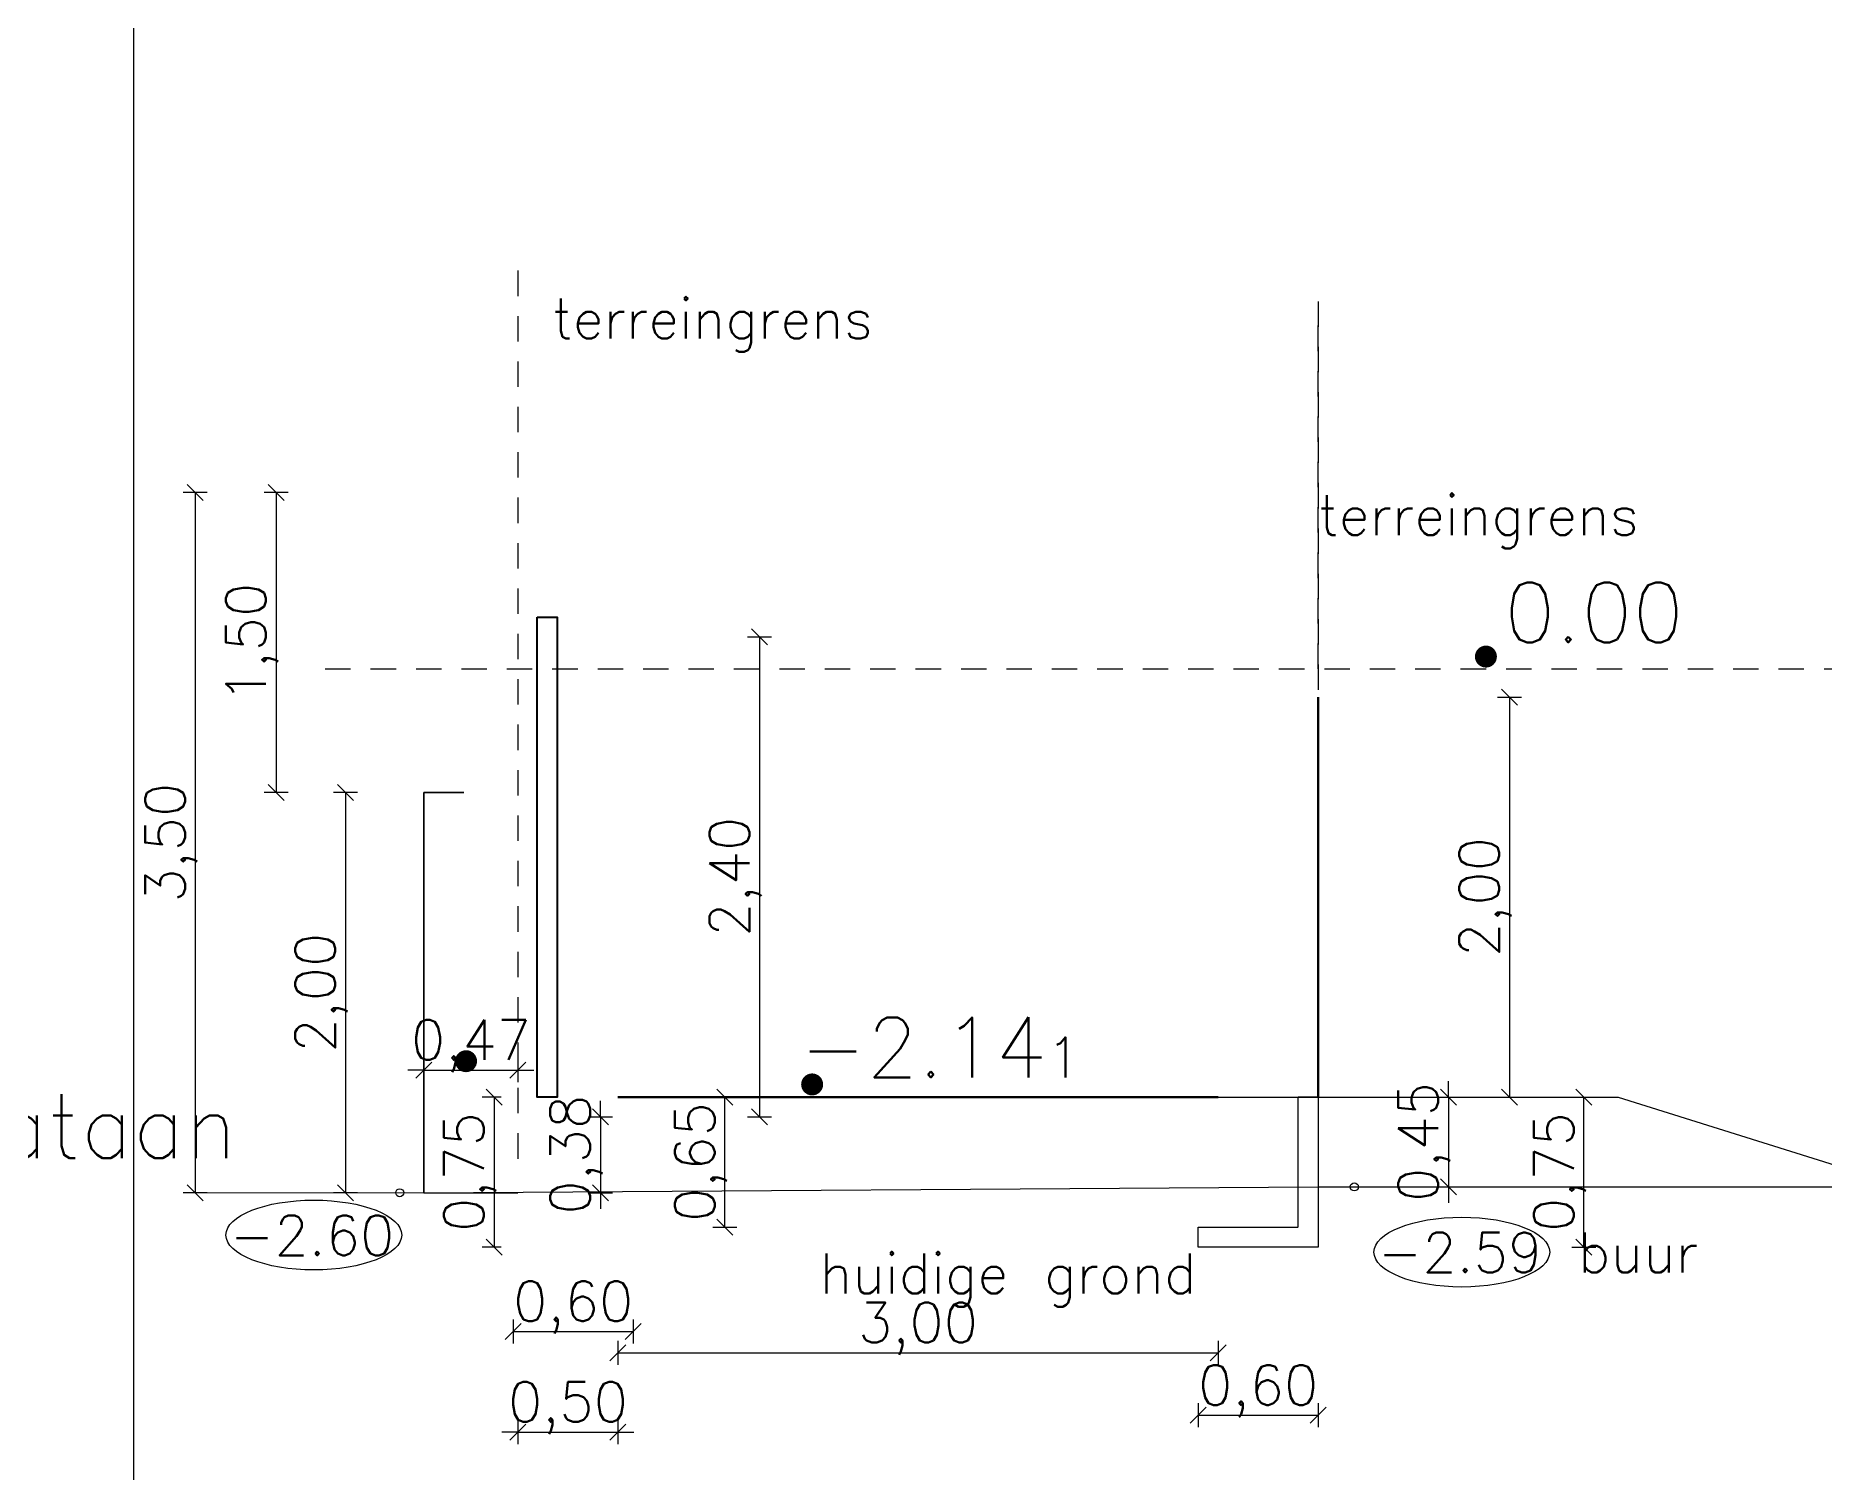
# Model space of a CAD drawing. Header units: millimetres. Extents: x 361 to 21231, y 184 to 1849.
# Drawn here: x 2497.28 to 2506.22, y 460.19 to 467.37 of the extents above; entities that cross this region are included whole.
import ezdxf

# ---------------------------------------------------------------- set-up
doc = ezdxf.new("R2010")
doc.units = ezdxf.units.MM
doc.header["$LTSCALE"] = 0.2
doc.linetypes.add('HIDDEN2', pattern=[4.7625, 3.175, -1.5875])
for name, color, linetype in [('bestaande hoogtepunten', 7, 'Continuous'), ('ontwerp', 7, 'Continuous'), ('terreingrens', 134, 'HIDDEN2')]:
    doc.layers.add(name, color=color, linetype=linetype)
for name, color, linetype, lineweight in [('bomen', 7, 'Continuous', 35), ('klimop op draad', 92, 'Continuous', 50), ('L-elementen', 7, 'Continuous', 30), ('maten', 1, 'Continuous', 18), ('nieuwe hoogtepunten', 154, 'Continuous', 35), ('scherm naast inrit', 160, 'Continuous', 40)]:
    doc.layers.add(name, color=color, linetype=linetype, lineweight=lineweight)
doc.layers.add('huidige grondslag', color=7, linetype='Continuous', lineweight=30, true_color=0x00adad)
doc.styles.get("Standard").update_dxf_attribs({"font": 'txt.shx', "height": 0.2})
doc.dimstyles.new('maat aanduiding voor tuin', dxfattribs={"dimscale": 0.2, "dimtxt": 0.2, "dimasz": 0.4, "dimexe": 0.3, "dimexo": 0.3, "dimgap": 0.02, "dimtad": 1, "dimzin": 1, "dimtxsty": 'Standard', "dimblk": 'OBLIQUE', "dimcen": 0.2, "dimadec": 0, "dimazin": 3, "dimtfac": 1, "dimtix": 1, "dimtmove": 0, "dimatfit": 3, "dimldrblk": 'OBLIQUE', "dimfxl": 0.3, "dimfxlon": 1, "dimarcsym": 1})

# ---------------------------------------------------------------- blocks, each defined once
blk = doc.blocks.new('_Oblique')
at = {"color": 0, "linetype": 'ByBlock', "lineweight": -2}
blk.add_line((-0.5, -0.5), (0.5, 0.5), dxfattribs=at)
blk = doc.blocks.new('*D1711')
at = {"layer": 'Defpoints', "color": 0, "ltscale": 0.2, "transparency": 16777216}
for p in [(2500.1888, 461.2467), (2503.1888, 461.2467), (2503.1888, 460.7886)]:
    blk.add_point(p, dxfattribs=at)
at = {"layer": 'maten', "color": 0, "lineweight": -2, "ltscale": 0.2, "transparency": 16777216}
for p, q in [((2500.1888, 460.8486), (2500.1888, 460.7286)), ((2503.1888, 460.8486), (2503.1888, 460.7286)), ((2500.1888, 460.7886), (2503.1888, 460.7886))]:
    blk.add_line(p, q, dxfattribs=at)
at = {"layer": 'maten', "color": 0, "lineweight": -2, "ltscale": 0.2, "transparency": 16777216, "xscale": 0.08000000000000074, "yscale": 0.08000000000000074, "zscale": 0.08000000000000074, "rotation": 180}
blk.add_blockref('_Oblique', (2500.1888, 460.7886), dxfattribs=at)
at = {"layer": 'maten', "color": 0, "lineweight": -2, "ltscale": 0.2, "transparency": 16777216, "xscale": 0.08000000000000074, "yscale": 0.08000000000000074, "zscale": 0.08000000000000074}
blk.add_blockref('_Oblique', (2503.1888, 460.7886), dxfattribs=at)
at = {"layer": 'maten', "color": 0, "ltscale": 0.2, "transparency": 16777216, "insert": (2501.6888, 460.9092), "char_height": 0.2, "attachment_point": 5}
blk.add_mtext('3,00', dxfattribs=at)
blk = doc.blocks.new('*D1712')
at = {"layer": 'Defpoints', "color": 0, "ltscale": 0.2, "transparency": 16777216}
for p in [(2499.6888, 462.7548), (2500.1888, 462.7548), (2500.1888, 460.3918)]:
    blk.add_point(p, dxfattribs=at)
at = {"layer": 'maten', "color": 0, "lineweight": -2, "ltscale": 0.2, "transparency": 16777216}
for p, q in [((2499.6888, 460.4518), (2499.6888, 460.3318)), ((2500.1888, 460.4518), (2500.1888, 460.3318)), ((2499.6888, 460.3918), (2499.6088, 460.3918)), ((2499.6888, 460.3918), (2500.1888, 460.3918)), ((2500.1888, 460.3918), (2500.2688, 460.3918))]:
    blk.add_line(p, q, dxfattribs=at)
at = {"layer": 'maten', "color": 0, "lineweight": -2, "ltscale": 0.2, "transparency": 16777216, "xscale": 0.08000000000000074, "yscale": 0.08000000000000074, "zscale": 0.08000000000000074}
blk.add_blockref('_Oblique', (2499.6888, 460.3918), dxfattribs=at)
at = {"layer": 'maten', "color": 0, "lineweight": -2, "ltscale": 0.2, "transparency": 16777216, "xscale": 0.08000000000000074, "yscale": 0.08000000000000074, "zscale": 0.08000000000000074, "rotation": 180}
blk.add_blockref('_Oblique', (2500.1888, 460.3918), dxfattribs=at)
at = {"layer": 'maten', "color": 0, "ltscale": 0.2, "transparency": 16777216, "insert": (2499.9388, 460.5125), "char_height": 0.2, "attachment_point": 5}
blk.add_mtext('0,50', dxfattribs=at)
blk = doc.blocks.new('*D1713')
at = {"layer": 'Defpoints', "color": 0, "ltscale": 0.2, "transparency": 16777216}
for p in [(2503.0888, 461.3168), (2503.6888, 461.3168), (2503.6888, 460.4758)]:
    blk.add_point(p, dxfattribs=at)
at = {"layer": 'maten', "color": 0, "lineweight": -2, "ltscale": 0.2, "transparency": 16777216}
for p, q in [((2503.0888, 460.5358), (2503.0888, 460.4158)), ((2503.6888, 460.5358), (2503.6888, 460.4158)), ((2503.0888, 460.4758), (2503.6888, 460.4758))]:
    blk.add_line(p, q, dxfattribs=at)
at = {"layer": 'maten', "color": 0, "lineweight": -2, "ltscale": 0.2, "transparency": 16777216, "xscale": 0.08000000000000074, "yscale": 0.08000000000000074, "zscale": 0.08000000000000074, "rotation": 180}
blk.add_blockref('_Oblique', (2503.0888, 460.4758), dxfattribs=at)
at = {"layer": 'maten', "color": 0, "lineweight": -2, "ltscale": 0.2, "transparency": 16777216, "xscale": 0.08000000000000074, "yscale": 0.08000000000000074, "zscale": 0.08000000000000074}
blk.add_blockref('_Oblique', (2503.6888, 460.4758), dxfattribs=at)
at = {"layer": 'maten', "color": 0, "ltscale": 0.2, "transparency": 16777216, "insert": (2503.3888, 460.5965), "char_height": 0.2, "attachment_point": 5}
blk.add_mtext('0,60', dxfattribs=at)
blk = doc.blocks.new('*D1840')
at = {"layer": 'Defpoints', "color": 0, "ltscale": 0.2, "transparency": 16777216}
for p in [(2499.6888, 464.1887), (2499.6888, 462.2016), (2499.2188, 461.5887)]:
    blk.add_point(p, dxfattribs=at)
at = {"layer": 'maten', "color": 0, "lineweight": -2, "ltscale": 0.2, "transparency": 16777216}
for p, q in [((2499.2188, 462.1416), (2499.2188, 462.2616)), ((2499.6888, 462.2616), (2499.6888, 462.1416)), ((2499.2188, 462.2016), (2499.1388, 462.2016)), ((2499.2188, 462.2016), (2499.6888, 462.2016)), ((2499.6888, 462.2016), (2499.7688, 462.2016))]:
    blk.add_line(p, q, dxfattribs=at)
at = {"layer": 'maten', "color": 0, "lineweight": -2, "ltscale": 0.2, "transparency": 16777216, "xscale": 0.08000000000000074, "yscale": 0.08000000000000074, "zscale": 0.08000000000000074}
blk.add_blockref('_Oblique', (2499.2188, 462.2016), dxfattribs=at)
at = {"layer": 'maten', "color": 0, "lineweight": -2, "ltscale": 0.2, "transparency": 16777216, "xscale": 0.08000000000000074, "yscale": 0.08000000000000074, "zscale": 0.08000000000000074, "rotation": 180}
blk.add_blockref('_Oblique', (2499.6888, 462.2016), dxfattribs=at)
at = {"layer": 'maten', "color": 0, "ltscale": 0.2, "transparency": 16777216, "insert": (2499.4538, 462.3223), "char_height": 0.2, "attachment_point": 5}
blk.add_mtext('0,47', dxfattribs=at)
blk = doc.blocks.new('*D1841')
at = {"layer": 'Defpoints', "color": 0, "ltscale": 0.2, "transparency": 16777216}
for p in [(2499.3926, 461.9678), (2499.2188, 461.5887), (2500.1012, 461.5887)]:
    blk.add_point(p, dxfattribs=at)
at = {"layer": 'maten', "color": 0, "lineweight": -2, "ltscale": 0.2, "transparency": 16777216}
for p, q in [((2500.0412, 461.9678), (2500.1612, 461.9678)), ((2500.1012, 461.9678), (2500.1012, 462.0478)), ((2500.1012, 461.9678), (2500.1012, 461.5887)), ((2500.0412, 461.5887), (2500.1612, 461.5887)), ((2500.1012, 461.5887), (2500.1012, 461.5087))]:
    blk.add_line(p, q, dxfattribs=at)
at = {"layer": 'maten', "color": 0, "lineweight": -2, "ltscale": 0.2, "transparency": 16777216, "xscale": 0.08000000000000074, "yscale": 0.08000000000000074, "zscale": 0.08000000000000074}
for p, rotation in [((2500.1012, 461.9678), 270), ((2500.1012, 461.5887), 90)]:
    blk.add_blockref('_Oblique', p, dxfattribs=dict(at, rotation=rotation))
at = {"layer": 'maten', "color": 0, "ltscale": 0.2, "transparency": 16777216, "insert": (2499.9805, 461.7782), "char_height": 0.2, "attachment_point": 5, "rotation": 90}
blk.add_mtext('0,38', dxfattribs=at)
blk = doc.blocks.new('*D1715')
at = {"layer": 'Defpoints', "color": 0, "ltscale": 0.2, "transparency": 16777216}
for p in [(2499.7888, 464.3678), (2499.7888, 461.9678), (2500.8969, 461.9678)]:
    blk.add_point(p, dxfattribs=at)
at = {"layer": 'maten', "color": 0, "lineweight": -2, "ltscale": 0.2, "transparency": 16777216}
for p, q in [((2500.8369, 464.3678), (2500.9569, 464.3678)), ((2500.8969, 464.3678), (2500.8969, 461.9678)), ((2500.8369, 461.9678), (2500.9569, 461.9678))]:
    blk.add_line(p, q, dxfattribs=at)
at = {"layer": 'maten', "color": 0, "lineweight": -2, "ltscale": 0.2, "transparency": 16777216, "xscale": 0.08000000000000074, "yscale": 0.08000000000000074, "zscale": 0.08000000000000074}
for p, rotation in [((2500.8969, 464.3678), 90), ((2500.8969, 461.9678), 270)]:
    blk.add_blockref('_Oblique', p, dxfattribs=dict(at, rotation=rotation))
at = {"layer": 'maten', "color": 0, "ltscale": 0.2, "transparency": 16777216, "insert": (2500.7762, 463.1678), "char_height": 0.2, "attachment_point": 5, "rotation": 90}
blk.add_mtext('2,40', dxfattribs=at)
blk = doc.blocks.new('*D1843')
at = {"layer": 'Defpoints', "color": 0, "ltscale": 0.2, "transparency": 16777216}
for p in [(2499.2188, 463.5887), (2498.8274, 461.5887), (2499.2188, 461.5887)]:
    blk.add_point(p, dxfattribs=at)
at = {"layer": 'maten', "color": 0, "lineweight": -2, "ltscale": 0.2, "transparency": 16777216}
for p, q in [((2498.8874, 463.5887), (2498.7674, 463.5887)), ((2498.8274, 463.5887), (2498.8274, 461.5887)), ((2498.8874, 461.5887), (2498.7674, 461.5887))]:
    blk.add_line(p, q, dxfattribs=at)
at = {"layer": 'maten', "color": 0, "lineweight": -2, "ltscale": 0.2, "transparency": 16777216, "xscale": 0.08000000000000074, "yscale": 0.08000000000000074, "zscale": 0.08000000000000074}
for p, rotation in [((2498.8274, 463.5887), 90), ((2498.8274, 461.5887), 270)]:
    blk.add_blockref('_Oblique', p, dxfattribs=dict(at, rotation=rotation))
at = {"layer": 'maten', "color": 0, "ltscale": 0.2, "transparency": 16777216, "insert": (2498.7067, 462.5887), "char_height": 0.2, "attachment_point": 5, "rotation": 90}
blk.add_mtext('2,00', dxfattribs=at)
blk = doc.blocks.new('*D1844')
at = {"layer": 'Defpoints', "color": 0, "ltscale": 0.2, "transparency": 16777216}
for p in [(2499.2188, 465.0887), (2498.4808, 463.5887), (2499.2188, 463.5887)]:
    blk.add_point(p, dxfattribs=at)
at = {"layer": 'maten', "color": 0, "lineweight": -2, "ltscale": 0.2, "transparency": 16777216}
for p, q in [((2498.5408, 465.0887), (2498.4208, 465.0887)), ((2498.4808, 465.0887), (2498.4808, 463.5887)), ((2498.5408, 463.5887), (2498.4208, 463.5887))]:
    blk.add_line(p, q, dxfattribs=at)
at = {"layer": 'maten', "color": 0, "lineweight": -2, "ltscale": 0.2, "transparency": 16777216, "xscale": 0.08000000000000074, "yscale": 0.08000000000000074, "zscale": 0.08000000000000074}
for p, rotation in [((2498.4808, 465.0887), 90), ((2498.4808, 463.5887), 270)]:
    blk.add_blockref('_Oblique', p, dxfattribs=dict(at, rotation=rotation))
at = {"layer": 'maten', "color": 0, "ltscale": 0.2, "transparency": 16777216, "insert": (2498.3601, 464.3387), "char_height": 0.2, "attachment_point": 5, "rotation": 90}
blk.add_mtext('1,50', dxfattribs=at)
blk = doc.blocks.new('*D1845')
at = {"layer": 'Defpoints', "color": 0, "ltscale": 0.2, "transparency": 16777216}
for p in [(2499.2188, 465.0887), (2498.0765, 461.5887), (2499.2188, 461.5887)]:
    blk.add_point(p, dxfattribs=at)
at = {"layer": 'maten', "color": 0, "lineweight": -2, "ltscale": 0.2, "transparency": 16777216}
for p, q in [((2498.1365, 465.0887), (2498.0165, 465.0887)), ((2498.0765, 465.0887), (2498.0765, 461.5887)), ((2498.1365, 461.5887), (2498.0165, 461.5887))]:
    blk.add_line(p, q, dxfattribs=at)
at = {"layer": 'maten', "color": 0, "lineweight": -2, "ltscale": 0.2, "transparency": 16777216, "xscale": 0.08000000000000074, "yscale": 0.08000000000000074, "zscale": 0.08000000000000074}
for p, rotation in [((2498.0765, 465.0887), 90), ((2498.0765, 461.5887), 270)]:
    blk.add_blockref('_Oblique', p, dxfattribs=dict(at, rotation=rotation))
at = {"layer": 'maten', "color": 0, "ltscale": 0.2, "transparency": 16777216, "insert": (2497.9559, 463.3387), "char_height": 0.2, "attachment_point": 5, "rotation": 90}
blk.add_mtext('3,50', dxfattribs=at)
blk = doc.blocks.new('*D1846')
at = {"layer": 'Defpoints', "color": 0, "ltscale": 0.2, "transparency": 16777216}
for p in [(2500.2652, 462.0668), (2500.7236, 462.0668), (2500.2652, 461.4168)]:
    blk.add_point(p, dxfattribs=at)
at = {"layer": 'maten', "color": 0, "lineweight": -2, "ltscale": 0.2, "transparency": 16777216}
for p, q in [((2500.6636, 462.0668), (2500.7836, 462.0668)), ((2500.7236, 461.4168), (2500.7236, 462.0668)), ((2500.6636, 461.4168), (2500.7836, 461.4168))]:
    blk.add_line(p, q, dxfattribs=at)
at = {"layer": 'maten', "color": 0, "lineweight": -2, "ltscale": 0.2, "transparency": 16777216, "xscale": 0.08000000000000074, "yscale": 0.08000000000000074, "zscale": 0.08000000000000074}
for p, rotation in [((2500.7236, 462.0668), 90), ((2500.7236, 461.4168), 270)]:
    blk.add_blockref('_Oblique', p, dxfattribs=dict(at, rotation=rotation))
at = {"layer": 'maten', "color": 0, "ltscale": 0.2, "transparency": 16777216, "insert": (2500.6029, 461.7418), "char_height": 0.2, "attachment_point": 5, "rotation": 90}
blk.add_mtext('0,65', dxfattribs=at)
blk = doc.blocks.new('*D1847')
at = {"layer": 'Defpoints', "color": 0, "ltscale": 0.2, "transparency": 16777216}
for p in [(2499.6652, 462.0668), (2499.5701, 461.3168), (2499.6652, 461.3168)]:
    blk.add_point(p, dxfattribs=at)
at = {"layer": 'maten', "color": 0, "lineweight": -2, "ltscale": 0.2, "transparency": 16777216}
for p, q in [((2499.6052, 462.0668), (2499.5101, 462.0668)), ((2499.5701, 462.0668), (2499.5701, 461.3168)), ((2499.6052, 461.3168), (2499.5101, 461.3168))]:
    blk.add_line(p, q, dxfattribs=at)
at = {"layer": 'maten', "color": 0, "lineweight": -2, "ltscale": 0.2, "transparency": 16777216, "xscale": 0.08000000000000074, "yscale": 0.08000000000000074, "zscale": 0.08000000000000074}
for p, rotation in [((2499.5701, 462.0668), 90), ((2499.5701, 461.3168), 270)]:
    blk.add_blockref('_Oblique', p, dxfattribs=dict(at, rotation=rotation))
at = {"layer": 'maten', "color": 0, "ltscale": 0.2, "transparency": 16777216, "insert": (2499.4494, 461.6918), "char_height": 0.2, "attachment_point": 5, "rotation": 90}
blk.add_mtext('0,75', dxfattribs=at)
blk = doc.blocks.new('*D1848')
at = {"layer": 'Defpoints', "color": 0, "ltscale": 0.2, "transparency": 16777216}
for p in [(2500.2652, 461.3168), (2499.6652, 461.2178), (2500.2652, 460.8949)]:
    blk.add_point(p, dxfattribs=at)
at = {"layer": 'maten', "color": 0, "lineweight": -2, "ltscale": 0.2, "transparency": 16777216}
for p, q in [((2499.6652, 460.9549), (2499.6652, 460.8349)), ((2499.6652, 460.8949), (2500.2652, 460.8949)), ((2500.2652, 460.9549), (2500.2652, 460.8349))]:
    blk.add_line(p, q, dxfattribs=at)
at = {"layer": 'maten', "color": 0, "lineweight": -2, "ltscale": 0.2, "transparency": 16777216, "xscale": 0.08000000000000074, "yscale": 0.08000000000000074, "zscale": 0.08000000000000074, "rotation": 180}
blk.add_blockref('_Oblique', (2499.6652, 460.8949), dxfattribs=at)
at = {"layer": 'maten', "color": 0, "lineweight": -2, "ltscale": 0.2, "transparency": 16777216, "xscale": 0.08000000000000074, "yscale": 0.08000000000000074, "zscale": 0.08000000000000074}
blk.add_blockref('_Oblique', (2500.2652, 460.8949), dxfattribs=at)
at = {"layer": 'maten', "color": 0, "ltscale": 0.2, "transparency": 16777216, "insert": (2499.9652, 461.0155), "char_height": 0.2, "attachment_point": 5}
blk.add_mtext('0,60', dxfattribs=at)
blk = doc.blocks.new('*D1856')
at = {"layer": 'Defpoints', "color": 0, "ltscale": 0.2, "transparency": 16777216}
for p in [(2503.6888, 462.0668), (2503.6917, 461.6178), (2504.3393, 461.6178)]:
    blk.add_point(p, dxfattribs=at)
at = {"layer": 'maten', "color": 0, "lineweight": -2, "ltscale": 0.2, "transparency": 16777216}
for p, q in [((2504.3393, 462.0668), (2504.3393, 462.1468)), ((2504.2793, 462.0668), (2504.3993, 462.0668)), ((2504.3393, 462.0668), (2504.3393, 461.6178)), ((2504.2793, 461.6178), (2504.3993, 461.6178)), ((2504.3393, 461.6178), (2504.3393, 461.5378))]:
    blk.add_line(p, q, dxfattribs=at)
at = {"layer": 'maten', "color": 0, "lineweight": -2, "ltscale": 0.2, "transparency": 16777216, "xscale": 0.08000000000000074, "yscale": 0.08000000000000074, "zscale": 0.08000000000000074}
for p, rotation in [((2504.3393, 462.0668), 270), ((2504.3393, 461.6178), 90)]:
    blk.add_blockref('_Oblique', p, dxfattribs=dict(at, rotation=rotation))
at = {"layer": 'maten', "color": 0, "ltscale": 0.2, "transparency": 16777216, "insert": (2504.2186, 461.8423), "char_height": 0.2, "attachment_point": 5, "rotation": 90}
blk.add_mtext('0,45', dxfattribs=at)
blk = doc.blocks.new('*D1858')
at = {"layer": 'Defpoints', "color": 0, "ltscale": 0.2, "transparency": 16777216}
for p in [(2503.6888, 464.0668), (2503.6888, 462.0668), (2504.6448, 462.0668)]:
    blk.add_point(p, dxfattribs=at)
at = {"layer": 'maten', "color": 0, "lineweight": -2, "ltscale": 0.2, "transparency": 16777216}
for p, q in [((2504.5848, 464.0668), (2504.7048, 464.0668)), ((2504.6448, 464.0668), (2504.6448, 462.0668)), ((2504.5848, 462.0668), (2504.7048, 462.0668))]:
    blk.add_line(p, q, dxfattribs=at)
at = {"layer": 'maten', "color": 0, "lineweight": -2, "ltscale": 0.2, "transparency": 16777216, "xscale": 0.08000000000000074, "yscale": 0.08000000000000074, "zscale": 0.08000000000000074}
for p, rotation in [((2504.6448, 464.0668), 90), ((2504.6448, 462.0668), 270)]:
    blk.add_blockref('_Oblique', p, dxfattribs=dict(at, rotation=rotation))
at = {"layer": 'maten', "color": 0, "ltscale": 0.2, "transparency": 16777216, "insert": (2504.5242, 463.0668), "char_height": 0.2, "attachment_point": 5, "rotation": 90}
blk.add_mtext('2,00', dxfattribs=at)
blk = doc.blocks.new('*D1890')
at = {"layer": 'Defpoints', "color": 0, "ltscale": 0.2, "transparency": 16777216}
for p in [(2492.8429, 485.8968), (2497.7697, 485.8968), (2492.7799, 413.4941)]:
    blk.add_point(p, dxfattribs=at)
at = {"layer": 'maten', "color": 0, "lineweight": -2, "ltscale": 0.2, "transparency": 16777216}
for p, q in [((2497.7097, 485.8968), (2497.8297, 485.8968)), ((2497.7697, 413.4941), (2497.7697, 485.8968)), ((2497.7097, 413.4941), (2497.8297, 413.4941))]:
    blk.add_line(p, q, dxfattribs=at)
at = {"layer": 'maten', "color": 0, "lineweight": -2, "ltscale": 0.2, "transparency": 16777216, "xscale": 0.08000000000000074, "yscale": 0.08000000000000074, "zscale": 0.08000000000000074}
for p, rotation in [((2497.7697, 485.8968), 90), ((2497.7697, 413.4941), 270)]:
    blk.add_blockref('_Oblique', p, dxfattribs=dict(at, rotation=rotation))
at = {"layer": 'maten', "color": 0, "ltscale": 0.2, "transparency": 16777216, "insert": (2497.6491, 449.6955), "char_height": 0.2, "attachment_point": 5, "rotation": 90}
blk.add_mtext('72,40', dxfattribs=at)
blk = doc.blocks.new('*D1898')
at = {"layer": 'Defpoints', "color": 0, "ltscale": 0.2, "transparency": 16777216}
for p in [(2503.6888, 462.0668), (2505.0169, 462.0668), (2503.6888, 461.3168)]:
    blk.add_point(p, dxfattribs=at)
at = {"layer": 'maten', "color": 0, "lineweight": -2, "ltscale": 0.2, "transparency": 16777216}
for p, q in [((2504.9569, 462.0668), (2505.0769, 462.0668)), ((2505.0169, 461.3168), (2505.0169, 462.0668)), ((2504.9569, 461.3168), (2505.0769, 461.3168))]:
    blk.add_line(p, q, dxfattribs=at)
at = {"layer": 'maten', "color": 0, "lineweight": -2, "ltscale": 0.2, "transparency": 16777216, "xscale": 0.08000000000000074, "yscale": 0.08000000000000074, "zscale": 0.08000000000000074}
for p, rotation in [((2505.0169, 462.0668), 90), ((2505.0169, 461.3168), 270)]:
    blk.add_blockref('_Oblique', p, dxfattribs=dict(at, rotation=rotation))
at = {"layer": 'maten', "color": 0, "ltscale": 0.2, "transparency": 16777216, "insert": (2504.8963, 461.6918), "char_height": 0.2, "attachment_point": 5, "rotation": 90}
blk.add_mtext('0,75', dxfattribs=at)

msp = doc.modelspace()

# ---------------------------------------------------------------- hatches: boundary and pattern name
at = {"layer": 'nieuwe hoogtepunten', "ltscale": 0.2}
h = msp.add_hatch(color=1, dxfattribs=at)
h.dxf.hatch_style = 1
edge = h.paths.add_edge_path()
edge.add_arc((2504.527, 464.269), 0.055, 0, 360)
h = msp.add_hatch(color=256, dxfattribs=at)
h.dxf.hatch_style = 1
edge = h.paths.add_edge_path()
edge.add_arc((2499.4296, 462.2461), 0.055, 0, 360)
h = msp.add_hatch(color=256, dxfattribs=at)
h.dxf.hatch_style = 1
edge = h.paths.add_edge_path()
edge.add_arc((2501.1594, 462.13), 0.055, 0, 360)

# ---------------------------------------------------------------- linework, layer by layer
at = {"layer": 'bestaande hoogtepunten', "ltscale": 0.2}
for centre in [(2499.0984, 461.5887), (2503.8693, 461.6178)]:
    msp.add_circle(centre, 0.02, dxfattribs=at)
at = {"layer": 'bestaande hoogtepunten'}
for centre in [(2498.669, 461.3771), (2504.4066, 461.2917)]:
    msp.add_ellipse(centre, major_axis=(-0.4393, 0), ratio=0.39726, dxfattribs=at)
at = {"layer": 'bomen', "ltscale": 0.2}
for p, q in [((2499.2188, 461.5887), (2499.2188, 463.5887)), ((2499.2188, 463.5887), (2499.4188, 463.5887))]:
    msp.add_line(p, q, dxfattribs=at)
at = {"layer": 'huidige grondslag', "ltscale": 0.2}
msp.add_line((2499.2188, 461.5887), (2503.6888, 461.6178), dxfattribs=at)
at = {"layer": 'klimop op draad', "ltscale": 0.2}
msp.add_line((2503.6888, 462.0668), (2503.6888, 464.0668), dxfattribs=at)
at = {"layer": 'L-elementen'}
for p, q in [((2503.5888, 461.4186), (2503.5888, 462.0668)), ((2503.6888, 462.0668), (2503.5888, 462.0668)), ((2503.6888, 462.0668), (2503.6888, 461.3168)), ((2503.0888, 461.3168), (2503.0888, 461.4168)), ((2503.0888, 461.4168), (2503.5888, 461.4168)), ((2503.6888, 461.3168), (2503.0888, 461.3168)), ((2503.6888, 461.3168), (2503.5888, 461.3168))]:
    msp.add_line(p, q, dxfattribs=at)
at = {"layer": 'maten', "ltscale": 0.2}
msp.add_line((2499.2188, 461.5887), (2498.1172, 461.5887), dxfattribs=at)
at = {"layer": 'ontwerp', "color": 1, "linetype": 'HIDDEN2', "ltscale": 0.2}
msp.add_line((2498.7258, 464.2078), (2506.7751, 464.2078), dxfattribs=at)
at = {"layer": 'ontwerp', "ltscale": 0.2}
for p, q in [((2499.2188, 461.5887), (2499.2188, 462.4686)), ((2503.1888, 462.0668), (2503.6888, 462.0668)), ((2503.6888, 462.0668), (2505.1888, 462.0668)), ((2505.1888, 462.0668), (2506.6168, 461.6178)), ((2503.6888, 461.6178), (2505.426, 461.6178)), ((2503.6888, 461.6178), (2506.6168, 461.6178)), ((2503.6888, 461.6178), (2504.0123, 461.6178)), ((2499.2188, 461.5887), (2499.6888, 461.5887))]:
    msp.add_line(p, q, dxfattribs=at)
at = {"layer": 'ontwerp', "color": 6, "lineweight": 50, "ltscale": 0.2}
msp.add_line((2500.1888, 462.0668), (2503.1888, 462.0668), dxfattribs=at)
at = {"layer": 'scherm naast inrit', "ltscale": 0.2}
msp.add_lwpolyline([(2499.7852, 464.4668), (2499.8852, 464.4668), (2499.8852, 462.0668), (2499.7852, 462.0668)], close=True, dxfattribs=at)
at = {"layer": 'terreingrens', "ltscale": 0.2}
for p, q in [((2499.6888, 466.1987), (2499.6888, 461.6684)), ((2503.6888, 466.0451), (2503.6888, 461.6616)), ((2503.6888, 464.2078), (2503.6888, 465.9461))]:
    msp.add_line(p, q, dxfattribs=at)

# ---------------------------------------------------------------- texts
at = {"layer": 'bestaande hoogtepunten', "char_height": 0.2, "attachment_point": 1, "rotation": 0.00614}
for s, insert, width in [('-2.60', (2498.2487, 461.4754), 0.698006), ('-2.59 buur', (2503.9862, 461.3901), 3.758328)]:
    msp.add_mtext(s, dxfattribs=dict(at, insert=insert, width=width))
at = {"layer": 'huidige grondslag', "ltscale": 0.2, "insert": (2501.1972, 461.2851), "char_height": 0.2, "attachment_point": 1}
msp.add_mtext_dynamic_manual_height_columns('huidige grond', width=2.480964, gutter_width=1, heights=[0], dxfattribs=at)
at = {"layer": 'nieuwe hoogtepunten', "color": 1, "ltscale": 0.2, "insert": (2504.6172, 464.64), "char_height": 0.3, "attachment_point": 1, "rotation": 0.00614}
msp.add_mtext_dynamic_manual_height_columns('0.00', width=3.391916, gutter_width=1.5, heights=[0], dxfattribs=at)
at = {"layer": 'nieuwe hoogtepunten', "ltscale": 0.2, "insert": (2501.0972, 462.4653), "char_height": 0.3, "attachment_point": 1, "rotation": 0.00614}
msp.add_mtext_dynamic_manual_height_columns('-2.14{\\H0.66667x;1}', width=3.391916, gutter_width=1.5, heights=[0], dxfattribs=at)
at = {"layer": 'ontwerp', "lineweight": 30, "ltscale": 0.2, "insert": (2496.2414, 462.0819), "char_height": 0.32, "attachment_point": 1, "rotation": 0.00614}
msp.add_mtext_dynamic_manual_height_columns('leiplataan', width=2.255201, gutter_width=1.6, heights=[0], dxfattribs=at)
at = {"layer": 'terreingrens', "ltscale": 0.2, "char_height": 0.2, "attachment_point": 1}
for insert in [(2499.8603, 466.0589), (2503.6888, 465.0769)]:
    msp.add_mtext_dynamic_manual_height_columns('terreingrens', width=2.226904, gutter_width=1, heights=[0], dxfattribs=dict(at, insert=insert))

# ---------------------------------------------------------------- dimensions: what is measured, and where the dimension line sits
at = {"layer": 'maten', "ltscale": 0.2}
dim = msp.add_linear_dim(base=(2497.7697, 485.8968), p1=(2492.7799, 413.4941), p2=(2492.8429, 485.8968), angle=90, dimstyle='maat aanduiding voor tuin', dxfattribs=at)
dim.commit()
dim.dimension.update_dxf_attribs({"geometry": '*D1890', "text_midpoint": (2497.7697, 449.6955), "dimtype": 160})
for base, p1, p2, angle, picture, middle in [((2498.0765, 461.5887), (2499.2188, 465.0887), (2499.2188, 461.5887), 90, '*D1845', (2497.9559, 463.3387)), ((2498.4808, 463.5887), (2499.2188, 465.0887), (2499.2188, 463.5887), 90, '*D1844', (2498.3601, 464.3387)), ((2500.8969, 461.9678), (2499.7888, 464.3678), (2499.7888, 461.9678), 90, '*D1715', (2500.7762, 463.1678)), ((2504.6448, 462.0668), (2503.6888, 464.0668), (2503.6888, 462.0668), 90, '*D1858', (2504.5242, 463.0668)), ((2498.8274, 461.5887), (2499.2188, 463.5887), (2499.2188, 461.5887), 270, '*D1843', (2498.7067, 462.5887)), ((2504.3393, 461.6178), (2503.6888, 462.0668), (2503.6917, 461.6178), 90, '*D1856', (2504.2186, 461.8423)), ((2500.1012, 461.5887), (2499.3926, 461.9678), (2499.2188, 461.5887), 90, '*D1841', (2499.9805, 461.7782)), ((2499.5701, 461.3168), (2499.6652, 462.0668), (2499.6652, 461.3168), 270, '*D1847', (2499.4494, 461.6918)), ((2500.7236, 462.0668), (2500.2652, 461.4168), (2500.2652, 462.0668), 90, '*D1846', (2500.6029, 461.7418)), ((2505.0169, 462.0668), (2503.6888, 461.3168), (2503.6888, 462.0668), 90, '*D1898', (2504.8963, 461.6918))]:
    dim = msp.add_linear_dim(base=base, p1=p1, p2=p2, angle=angle, dimstyle='maat aanduiding voor tuin', dxfattribs=at)
    dim.commit()
    dim.dimension.update_dxf_attribs({"geometry": picture, "text_midpoint": middle})
for base, p1, p2, picture, middle in [((2499.6888, 462.2016), (2499.2188, 461.5887), (2499.6888, 464.1887), '*D1840', (2499.4538, 462.3223)), ((2500.1888, 460.3918), (2499.6888, 462.7548), (2500.1888, 462.7548), '*D1712', (2499.9388, 460.5125)), ((2500.2652, 460.8949), (2499.6652, 461.2178), (2500.2652, 461.3168), '*D1848', (2499.9652, 461.0155)), ((2503.1888, 460.7886), (2500.1888, 461.2467), (2503.1888, 461.2467), '*D1711', (2501.6888, 460.9092)), ((2503.6888, 460.4758), (2503.0888, 461.3168), (2503.6888, 461.3168), '*D1713', (2503.3888, 460.5965))]:
    dim = msp.add_linear_dim(base=base, p1=p1, p2=p2, dimstyle='maat aanduiding voor tuin', dxfattribs=at)
    dim.commit()
    dim.dimension.update_dxf_attribs({"geometry": picture, "text_midpoint": middle})

doc.saveas('drawing.dxf')
